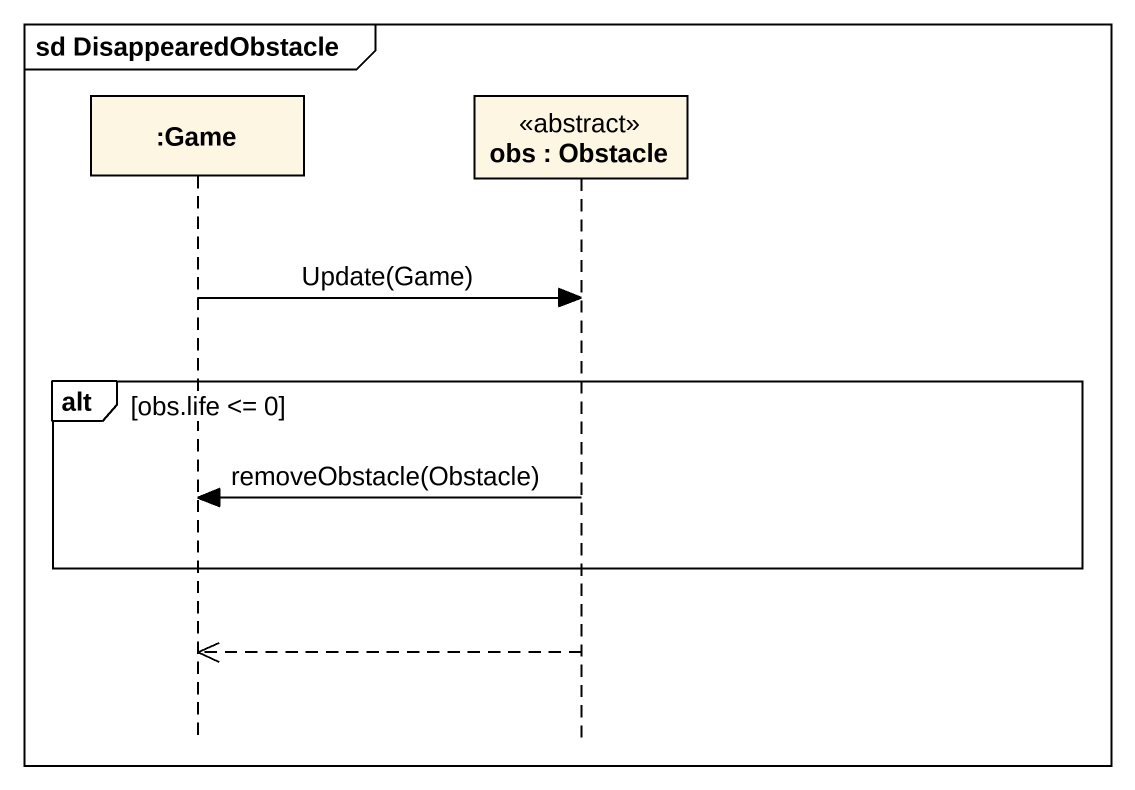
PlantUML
@startuml
mainframe sd DisappearedObstacle
hide footbox
participant ":Game" as Game
participant "obs : Obstacle" as obs <<abstract>>

Game -> obs : Update(Game)
alt obs.life <= 0
  obs -> Game : removeObstacle(Obstacle)
end
obs -->> Game
@enduml
